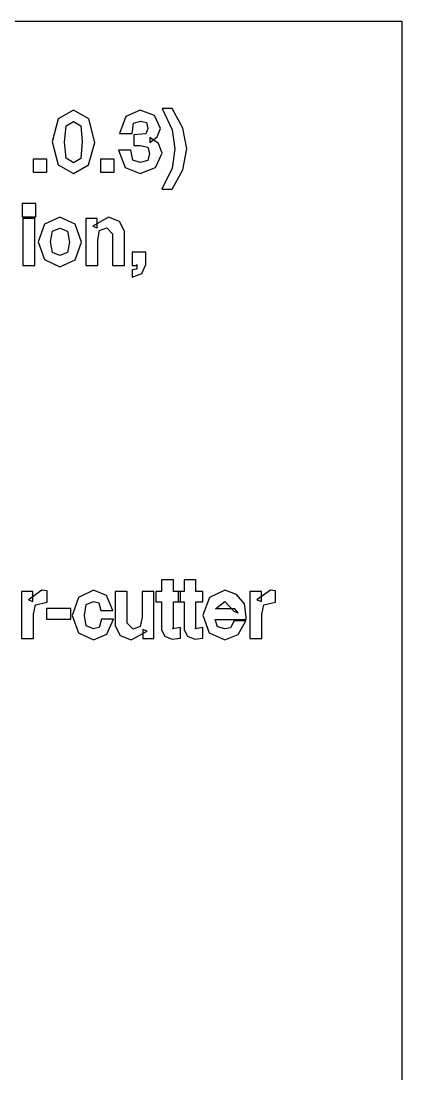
# Model space of a CAD drawing. Extents: x 0 to 373, y 0 to 632.
# Drawn here: x 39.79 to 49.78, y 25.42 to 53.04 of the extents above; entities that cross this region are included whole.
import ezdxf

# ---------------------------------------------------------------- set-up
doc = ezdxf.new("R2010")
doc.units = 0
doc.layers.get('0').update_dxf_attribs({"linetype": 'CONTINUOUS'})

msp = doc.modelspace()

# ---------------------------------------------------------------- linework, layer by layer
at = {"color": 150}
for p, q in [((0.3955, 53.0433), (49.7844, 53.0433)), ((49.7844, 53.0433), (49.7844, 0.12678)), ((41.166, 50.7023), (40.7624, 50.4776)), ((41.5657, 50.4776), (41.166, 50.7023)), ((42.9147, 50.7023), (42.5344, 50.5411)), ((43.2869, 50.5629), (42.9147, 50.7023)), ((43.4439, 50.2281), (43.2869, 50.5629)), ((43.7501, 50.7464), (43.4908, 50.7464)), ((43.4908, 50.7464), (43.754, 50.1883)), ((44.0298, 50.2296), (43.7501, 50.7464)), ((40.7624, 50.4776), (40.604, 49.8754)), ((40.9293, 49.8697), (40.9706, 50.2955)), ((40.9706, 50.2955), (41.166, 50.4102)), ((41.166, 50.4102), (41.3537, 50.2941)), ((41.3537, 50.2941), (41.3921, 49.881)), ((41.723, 49.8588), (41.5657, 50.4776)), ((42.5344, 50.5411), (42.3746, 50.0902)), ((42.6999, 50.0902), (42.7397, 50.3604)), ((42.7397, 50.3604), (42.9204, 50.4155)), ((42.9204, 50.4155), (43.0788, 50.3798)), ((43.0788, 50.3798), (43.1133, 50.2225)), ((42.3746, 50.0902), (42.6999, 50.0902)), ((43.0664, 50.0807), (42.744, 50.0574)), ((42.744, 50.0574), (42.744, 49.7762)), ((43.1133, 50.2225), (43.0664, 50.0807)), ((43.1631, 49.8588), (43.3571, 50.0091)), ((43.3571, 50.0091), (43.4439, 50.2281)), ((43.754, 50.1883), (43.827, 49.688)), ((44.1357, 49.688), (44.0298, 50.2296)), ((40.604, 49.8754), (40.7624, 49.2689)), ((40.9706, 49.4439), (40.9293, 49.8697)), ((41.3921, 49.881), (41.3523, 49.4411)), ((41.5618, 49.2675), (41.723, 49.8588)), ((42.744, 49.7762), (42.9147, 49.7762)), ((42.9147, 49.7762), (43.1147, 49.7388)), ((43.1147, 49.7388), (43.1574, 49.5723)), ((43.3931, 49.8285), (43.1631, 49.9911)), ((43.1631, 49.9911), (43.1631, 49.8588)), ((43.488, 49.5776), (43.3931, 49.8285)), ((42.6667, 49.6549), (42.3414, 49.6549)), ((42.3414, 49.6549), (42.5192, 49.2002)), ((42.7207, 49.3903), (42.6667, 49.6549)), ((43.1574, 49.5723), (43.1105, 49.3832)), ((43.3144, 49.203), (43.488, 49.5776)), ((43.827, 49.688), (43.7526, 49.1864)), ((44.0298, 49.1423), (44.1357, 49.688)), ((40.4675, 49.4235), (40.1091, 49.4235)), ((40.1091, 49.4235), (40.1091, 49.076)), ((40.4675, 49.1423), (40.4675, 49.4235)), ((40.7624, 49.2689), (41.166, 49.0432)), ((41.1607, 49.324), (40.9706, 49.4439)), ((41.3523, 49.4411), (41.1607, 49.324)), ((41.166, 49.0432), (41.5618, 49.2675)), ((42.2328, 49.4235), (41.8744, 49.4235)), ((41.8744, 49.4235), (41.8744, 49.076)), ((42.2328, 49.1423), (42.2328, 49.4235)), ((42.5192, 49.2002), (42.9094, 49.0432)), ((42.9147, 49.3353), (42.7207, 49.3903)), ((42.9094, 49.0432), (43.3144, 49.203)), ((43.1105, 49.3832), (42.9147, 49.3353)), ((43.7526, 49.1864), (43.4855, 48.6297)), ((40.1091, 49.076), (40.4675, 49.076)), ((40.4675, 49.076), (40.4675, 49.1423)), ((41.8744, 49.076), (42.2328, 49.076)), ((42.2328, 49.076), (42.2328, 49.1423)), ((43.7501, 48.6297), (44.0298, 49.1423)), ((43.4855, 48.6297), (43.7501, 48.6297)), ((40.174, 48.2561), (39.8156, 48.2561)), ((39.8156, 48.2561), (39.8156, 47.909)), ((40.174, 47.9697), (40.174, 48.2561)), ((39.8156, 47.909), (40.174, 47.909)), ((40.1518, 47.8649), (39.8378, 47.8649)), ((39.8378, 47.8649), (39.8378, 46.6302)), ((40.1518, 46.6961), (40.1518, 47.8649)), ((40.174, 47.909), (40.174, 47.9697)), ((40.8037, 47.8977), (40.404, 47.7132)), ((41.2101, 47.7132), (40.8037, 47.8977)), ((41.7876, 47.8649), (41.4846, 47.8649)), ((41.4846, 47.8649), (41.4846, 46.6302)), ((42.0853, 47.8977), (41.6719, 47.661)), ((41.7876, 47.6169), (41.7876, 47.8649)), ((42.3746, 47.7848), (42.0853, 47.8977)), ((40.404, 47.7132), (40.2361, 47.2475)), ((40.5613, 47.2475), (40.6107, 47.5287)), ((40.6107, 47.5287), (40.8093, 47.6056)), ((40.8093, 47.6056), (41.0076, 47.5273)), ((41.0076, 47.5273), (41.0573, 47.2419)), ((41.377, 47.2419), (41.2101, 47.7132)), ((41.6719, 47.661), (41.7876, 47.6169)), ((41.7985, 47.3026), (41.8483, 47.5463)), ((41.8483, 47.5463), (42.0356, 47.6169)), ((42.0356, 47.6169), (42.1901, 47.4624)), ((42.5041, 47.534), (42.3746, 47.7848)), ((42.5041, 46.6961), (42.5041, 47.534)), ((40.2361, 47.2475), (40.404, 46.7843)), ((40.6107, 46.9678), (40.5613, 47.2475)), ((41.0573, 47.2419), (41.0048, 46.9692)), ((41.209, 46.7829), (41.377, 47.2419)), ((41.7985, 46.6302), (41.7985, 47.3026)), ((42.1901, 47.4624), (42.1901, 46.6302)), ((40.8093, 46.8891), (40.6107, 46.9678)), ((41.0048, 46.9692), (40.8093, 46.8891)), ((43.0583, 46.9773), (42.6999, 46.9773)), ((42.6999, 46.9773), (42.6999, 46.6302)), ((43.0583, 46.6577), (43.0583, 46.9773)), ((40.1518, 46.6302), (40.1518, 46.6961)), ((40.404, 46.7843), (40.8093, 46.597)), ((40.8093, 46.597), (41.209, 46.7829)), ((42.5041, 46.6302), (42.5041, 46.6961)), ((39.8378, 46.6302), (40.1518, 46.6302)), ((41.4846, 46.6302), (41.7985, 46.6302)), ((42.1901, 46.6302), (42.5041, 46.6302)), ((42.6999, 46.6302), (42.8265, 46.6302)), ((42.8255, 46.5377), (42.6999, 46.5197)), ((42.6999, 46.5197), (42.6999, 46.3215)), ((42.6999, 46.3215), (42.9588, 46.422)), ((42.8265, 46.6577), (42.8255, 46.5377)), ((42.8265, 46.6302), (42.8265, 46.6577)), ((42.9588, 46.422), (43.0583, 46.6577)), ((43.79, 38.3854), (43.4756, 38.3854)), ((43.4756, 38.3854), (43.4756, 38.0767)), ((43.79, 38.0767), (43.79, 38.3854)), ((44.3784, 38.3854), (44.0641, 38.3854)), ((44.0641, 38.3854), (44.0641, 38.0767)), ((44.3784, 38.0767), (44.3784, 38.3854)), ((40.0953, 38.0767), (39.7979, 38.0767)), ((39.7979, 38.0767), (39.7979, 36.842)), ((40.3324, 38.1095), (39.9796, 37.8562)), ((39.9796, 37.8562), (40.0953, 37.8121)), ((40.0953, 37.8121), (40.0953, 38.0767)), ((40.4703, 38.0929), (40.3324, 38.1095)), ((40.4703, 37.8615), (40.4703, 38.0929)), ((40.4703, 37.7956), (40.4703, 37.8615)), ((41.2944, 37.918), (41.1247, 37.4481)), ((41.687, 38.1095), (41.2944, 37.918)), ((42.0261, 37.9691), (41.687, 38.1095)), ((42.1996, 37.5804), (42.0261, 37.9691)), ((42.569, 38.0767), (42.2547, 38.0767)), ((42.2547, 38.0767), (42.2547, 37.1782)), ((42.569, 37.2442), (42.569, 38.0767)), ((43.2745, 38.0767), (42.9659, 38.0767)), ((42.9659, 38.0767), (42.9659, 37.404)), ((43.2745, 36.908), (43.2745, 38.0767)), ((43.4756, 38.0767), (43.3268, 38.0767)), ((43.3268, 38.0767), (43.3268, 37.8065)), ((43.972, 38.0767), (43.79, 38.0767)), ((44.0641, 38.0767), (43.9152, 38.0767)), ((43.9152, 38.0767), (43.9152, 37.8065)), ((43.972, 37.8065), (43.972, 38.0767)), ((44.5604, 38.0767), (44.3784, 38.0767)), ((44.7298, 37.918), (44.559, 37.4537)), ((44.5604, 37.8065), (44.5604, 38.0767)), ((45.1376, 38.1095), (44.7298, 37.918)), ((45.4434, 38.0023), (45.1376, 38.1095)), ((45.6501, 37.7567), (45.4434, 38.0023)), ((46.0939, 38.0767), (45.7962, 38.0767)), ((45.7962, 38.0767), (45.7962, 36.842)), ((46.331, 38.1095), (45.9782, 37.8562)), ((45.9782, 37.8562), (46.0939, 37.8121)), ((46.0939, 37.8121), (46.0939, 38.0767)), ((46.4689, 38.0929), (46.331, 38.1095)), ((46.4689, 37.8615), (46.4689, 38.0929)), ((46.4689, 37.7956), (46.4689, 37.8615)), ((40.1119, 37.4812), (40.163, 37.7292)), ((40.163, 37.7292), (40.4703, 37.7956)), ((41.093, 37.6301), (40.4537, 37.6301)), ((40.4537, 37.6301), (40.4537, 37.3489)), ((41.093, 37.4153), (41.093, 37.6301)), ((41.45, 37.4481), (41.4955, 37.7391)), ((41.4955, 37.7391), (41.687, 37.8174)), ((41.687, 37.8174), (41.8317, 37.7804)), ((41.8317, 37.7804), (41.8853, 37.5804)), ((41.8853, 37.5804), (42.1996, 37.5804)), ((43.3268, 37.8065), (43.4756, 37.8065)), ((43.4756, 37.8065), (43.4756, 37.0678)), ((43.79, 37.145), (43.79, 37.8065)), ((43.79, 37.8065), (43.972, 37.8065)), ((43.9152, 37.8065), (44.0641, 37.8065)), ((44.0641, 37.8065), (44.0641, 37.0678)), ((44.3784, 37.145), (44.3784, 37.8065)), ((44.3784, 37.8065), (44.5604, 37.8065)), ((44.8896, 37.6192), (45.1323, 37.8174)), ((45.4021, 37.6192), (44.8896, 37.6192)), ((45.1323, 37.8174), (45.369, 37.5638)), ((45.4851, 37.5197), (45.4021, 37.6192)), ((45.6942, 37.4096), (45.6501, 37.7567)), ((46.1105, 37.4812), (46.1617, 37.7292)), ((46.1617, 37.7292), (46.4689, 37.7956)), ((40.1119, 36.842), (40.1119, 37.4812)), ((40.4537, 37.3489), (41.093, 37.3489)), ((41.093, 37.3489), (41.093, 37.4153)), ((41.1247, 37.4481), (41.2916, 36.9947)), ((41.4969, 37.1782), (41.45, 37.4481)), ((41.9019, 37.3489), (41.8387, 37.1341)), ((42.139, 37.3489), (41.9019, 37.3489)), ((42.0398, 36.9616), (42.2106, 37.3489)), ((42.2106, 37.3489), (42.139, 37.3489)), ((42.9659, 37.404), (42.9175, 37.163)), ((44.559, 37.4537), (44.7269, 36.9947)), ((44.9393, 37.1521), (44.8786, 37.3433)), ((44.8786, 37.3433), (45.6942, 37.3433)), ((45.3803, 37.3048), (45.285, 37.1242)), ((45.369, 37.5638), (45.4851, 37.5197)), ((45.6833, 37.3048), (45.3803, 37.3048)), ((45.4822, 36.9492), (45.6833, 37.3048)), ((45.6942, 37.3433), (45.6942, 37.4096)), ((46.1105, 36.842), (46.1105, 37.4812)), ((41.6927, 37.1009), (41.4969, 37.1782)), ((41.8387, 37.1341), (41.6927, 37.1009)), ((42.2547, 37.1782), (42.3855, 36.9231)), ((42.7288, 37.09), (42.569, 37.2442)), ((42.6791, 36.8088), (43.0982, 37.0346)), ((42.9175, 37.163), (42.7288, 37.09)), ((43.0982, 37.0346), (42.9824, 37.0787)), ((42.9824, 37.0787), (42.9824, 36.842)), ((43.4756, 37.0678), (43.5638, 36.9037)), ((43.7748, 37.0967), (43.79, 37.145)), ((43.8175, 37.1066), (43.7748, 37.0967)), ((43.972, 37.1341), (43.8175, 37.1066)), ((43.972, 36.908), (43.972, 37.1341)), ((44.0641, 37.0678), (44.1523, 36.9037)), ((44.3632, 37.0967), (44.3784, 37.145)), ((44.4059, 37.1066), (44.3632, 37.0967)), ((44.5604, 37.1341), (44.4059, 37.1066)), ((44.5604, 36.908), (44.5604, 37.1341)), ((45.1376, 37.1009), (44.9393, 37.1521)), ((45.285, 37.1242), (45.1376, 37.1009)), ((39.7979, 36.842), (40.1119, 36.842)), ((41.2916, 36.9947), (41.687, 36.8088)), ((41.687, 36.8088), (42.0398, 36.9616)), ((42.3855, 36.9231), (42.6791, 36.8088)), ((42.9824, 36.842), (43.2745, 36.842)), ((43.2745, 36.842), (43.2745, 36.908)), ((43.5638, 36.9037), (43.7568, 36.8254)), ((43.7568, 36.8254), (43.972, 36.8529)), ((43.972, 36.8529), (43.972, 36.908)), ((44.1523, 36.9037), (44.3452, 36.8254)), ((44.3452, 36.8254), (44.5604, 36.8529)), ((44.5604, 36.8529), (44.5604, 36.908)), ((44.7269, 36.9947), (45.1323, 36.8088)), ((45.1323, 36.8088), (45.4822, 36.9492)), ((45.7962, 36.842), (46.1105, 36.842))]:
    msp.add_line(p, q, dxfattribs=at)

doc.saveas('drawing.dxf')
